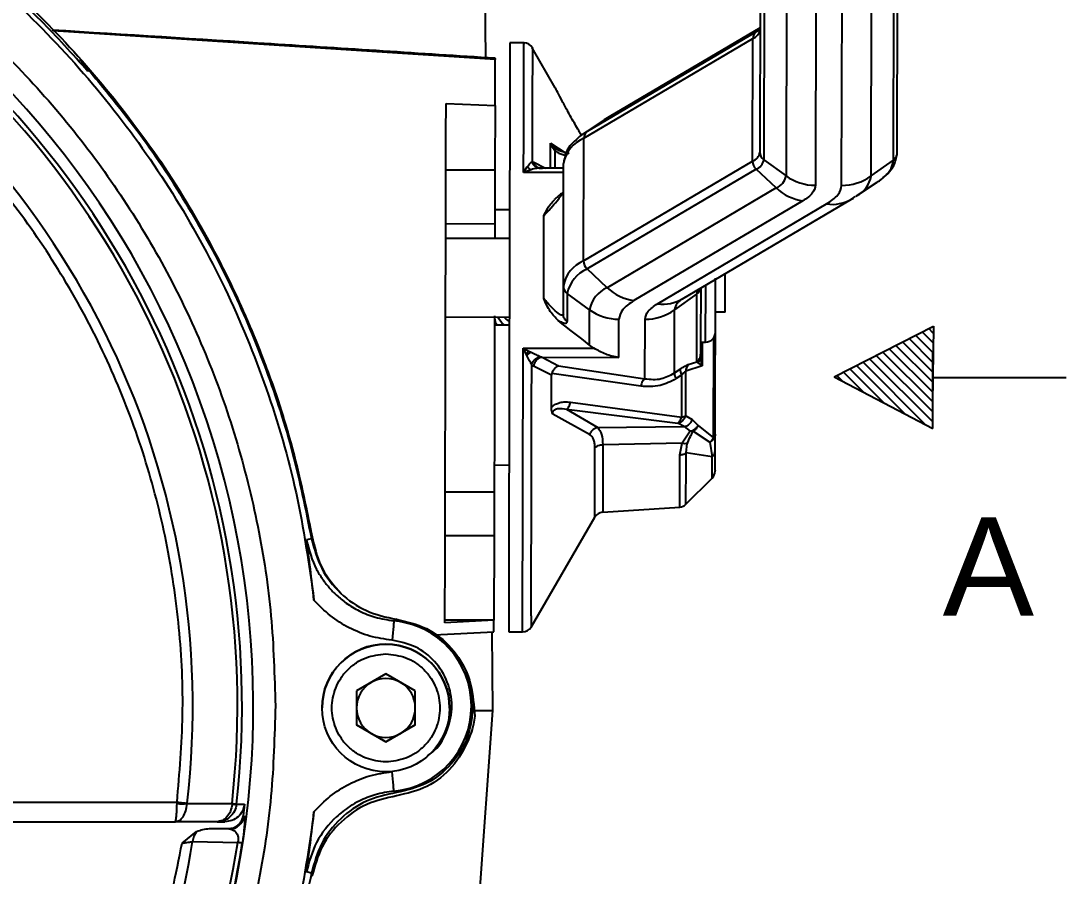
# Model space of a CAD drawing. Header units: millimetres. Extents: x 2126 to 3741, y 477 to 1658.
# Drawn here: x 2559.7 to 2666.2, y 1340.1 to 1427.2 of the extents above; entities that cross this region are included whole.
import ezdxf

# ---------------------------------------------------------------- set-up
doc = ezdxf.new("R2010")
doc.units = ezdxf.units.MM
doc.layers.add('AM_5', color=3, linetype='Continuous', lineweight=25)
doc.layers.add('layer 1', color=7, linetype='Continuous')
doc.styles.add('SLDTEXTSTYLE1', font='txt.shx', dxfattribs={"width": 0.7, "bigfont": 'gbcbig.shx'})
doc.styles.get("Standard").update_dxf_attribs({"font": 'arial.ttf'})
doc.dimstyles.new('SLDDIMSTYLE12$0', dxfattribs={"dimtxt": 12, "dimasz": 10, "dimexe": 0, "dimexo": 0.0625, "dimgap": 0.875, "dimtad": 1, "dimdec": 1, "dimlfac": 1.8, "dimrnd": 1e-09, "dimzin": 12, "dimdsep": 46, "dimtxsty": 'SLDTEXTSTYLE1', "dimcen": 0.09, "dimdle": 8.16, "dimclrd": 3, "dimclre": 3, "dimadec": 0, "dimazin": 3, "dimtfac": 1, "dimtdec": 1, "dimtofl": 0, "dimtmove": 0, "dimatfit": 3, "dimfxl": 0, "dimfrac": 2, "dimtolj": 1, "dimlwd": 5, "dimlwe": 5, "dimarcsym": 0})

# ---------------------------------------------------------------- blocks, each defined once
blk = doc.blocks.new('*D20')
at = {"layer": 'AM_5', "color": 3, "lineweight": 5, "transparency": 16777216}
blk.add_line((2548.03, 1555.7), (2264.2, 1555.7), dxfattribs=at)
at = {"layer": 'AM_5', "color": 3, "linetype": 'Continuous', "lineweight": 5, "transparency": 16777216}
for p, q in [((2264.2, 1545.7), (2264.2, 1266.96)), ((2595.1, 1256.96), (2264.2, 1256.96))]:
    blk.add_line(p, q, dxfattribs=at)
at = {"layer": 'AM_5', "color": 3, "transparency": 16777216}
for points in [[(2262.53, 1545.7), (2265.86, 1545.7), (2264.2, 1555.7)], [(2262.53, 1266.96), (2265.86, 1266.96), (2264.2, 1256.96)]]:
    blk.add_solid(points, dxfattribs=at)
at = {"layer": 'Defpoints', "color": 0, "transparency": 16777216}
for p in [(2548.1, 1555.7), (2264.2, 1256.96), (2595.16, 1256.96)]:
    blk.add_point(p, dxfattribs=at)
at = {"layer": 'AM_5', "color": 0, "transparency": 16777216, "insert": (2257.32, 1403.65), "char_height": 12, "attachment_point": 5, "rotation": 90, "style": 'SLDTEXTSTYLE1'}
blk.add_mtext('\\A1;350', dxfattribs=at)

msp = doc.modelspace()

# ---------------------------------------------------------------- hatches: boundary and pattern name
at = {"layer": 'layer 1'}
h = msp.add_hatch(dxfattribs=at)
h.set_pattern_fill('ANSI31', color=256, scale=0.225, angle=90)
h.set_pattern_definition([(135, (1443.0076, -5726.752), (-0.50513941, -0.50513941), [])])
h.paths.add_polyline_path([(2652.678, 1396.062), (2642.572, 1390.92), (2652.607, 1385.64), (2652.607, 1390.851)])

# ---------------------------------------------------------------- linework, layer by layer
at = {"color": 7, "linetype": 'Continuous', "lineweight": 25}
for p, q in [((2607.054, 1423.417), (2606.523, 1471.935)), ((2635.068, 1446.314), (2634.999, 1413.795)), ((2635.467, 1445.544), (2635.397, 1413.025)), ((2648.597, 1412.997), (2648.667, 1445.516)), ((2648.999, 1413.765), (2649.068, 1446.284)), ((2637.73, 1444.098), (2637.66, 1411.386)), ((2646.327, 1411.368), (2646.397, 1444.079)), ((2640.728, 1443.13), (2640.658, 1410.419)), ((2643.325, 1410.413), (2643.395, 1443.125)), ((2635.026, 1426.464), (2619.476, 1417.294)), ((2635.026, 1426.47), (2619.648, 1417.402)), ((2634.642, 1426.085), (2635.026, 1426.34)), ((2608.019, 1423.243), (2562.97, 1426.141)), ((2617.054, 1415.206), (2634.277, 1425.363)), ((2617.418, 1415.928), (2634.642, 1426.085)), ((2634.251, 1412.867), (2634.277, 1425.363)), ((2634.787, 1426.176), (2634.642, 1426.085)), ((2634.938, 1426.21), (2634.879, 1426.24)), ((2635.021, 1426.215), (2635.026, 1426.291)), ((2610.945, 1424.925), (2609.523, 1424.928)), ((2614.147, 1420.357), (2611.804, 1424.433)), ((2565.69, 1423.258), (2566.62, 1422.131)), ((2566.627, 1422.138), (2566.516, 1422.027)), ((2603.009, 1418.768), (2608.009, 1418.542)), ((2608.009, 1418.542), (2607.995, 1411.966)), ((2619.141, 1417.085), (2617.044, 1415.694)), ((2617.418, 1415.928), (2619.476, 1417.294)), ((2619.476, 1417.294), (2619.141, 1417.085)), ((2619.646, 1417.4), (2619.282, 1417.152)), ((2619.476, 1417.294), (2619.648, 1417.402)), ((2617.044, 1415.694), (2617.418, 1415.928)), ((2613.65, 1412.169), (2613.655, 1414.728)), ((2613.655, 1414.728), (2613.79, 1414.41)), ((2613.85, 1414.466), (2613.655, 1414.728)), ((2613.655, 1414.728), (2615.126, 1413.753)), ((2617.027, 1402.71), (2617.054, 1415.206)), ((2613.79, 1414.41), (2613.85, 1414.466)), ((2613.79, 1414.41), (2614.088, 1413.966)), ((2614.239, 1414.112), (2613.85, 1414.466)), ((2614.088, 1413.966), (2614.084, 1412.168)), ((2615.551, 1413.624), (2614.559, 1413.925)), ((2611.786, 1412.859), (2611.969, 1412.788)), ((2611.969, 1412.788), (2613.133, 1412.17)), ((2614.97, 1400.157), (2614.996, 1412.653)), ((2617.027, 1402.71), (2634.251, 1412.867)), ((2635.397, 1413.025), (2637.66, 1411.386)), ((2646.327, 1411.368), (2648.597, 1412.997)), ((2607.995, 1411.966), (2602.995, 1411.977)), ((2610.917, 1411.735), (2611.294, 1412.311)), ((2611.67, 1412.011), (2610.917, 1411.735)), ((2614.994, 1411.727), (2610.917, 1411.735)), ((2612.268, 1412.243), (2612.33, 1412.231)), ((2612.375, 1412.163), (2612.279, 1412.238)), ((2612.65, 1412.166), (2612.372, 1412.153)), ((2614.995, 1412.166), (2612.526, 1412.172)), ((2612.834, 1412.132), (2612.65, 1412.166)), ((2634.612, 1412.05), (2617.388, 1401.894)), ((2636.663, 1410.148), (2634.612, 1412.05)), ((2644.854, 1409.334), (2646.951, 1410.724)), ((2636.663, 1410.148), (2619.439, 1399.992)), ((2644.348, 1409.018), (2644.713, 1409.267)), ((2644.771, 1409.28), (2644.854, 1409.334)), ((2639.38, 1408.833), (2622.157, 1398.676)), ((2624.574, 1398.361), (2641.797, 1408.517)), ((2627.124, 1398.86), (2644.347, 1409.017)), ((2644.347, 1409.017), (2644.519, 1409.124)), ((2609.486, 1407.928), (2607.986, 1407.931)), ((2607.983, 1406.472), (2602.983, 1406.483)), ((2607.983, 1406.472), (2607.98, 1404.995)), ((2609.48, 1404.992), (2602.88, 1405.006)), ((2619.439, 1399.992), (2617.388, 1401.894)), ((2631.375, 1401.367), (2631.472, 1401.367)), ((2631.464, 1397.5), (2631.472, 1401.367)), ((2614.964, 1397.304), (2614.97, 1400.157)), ((2628.969, 1399.948), (2628.958, 1394.702)), ((2629.457, 1394.449), (2629.47, 1400.243)), ((2615.368, 1399.387), (2615.362, 1396.535)), ((2617.631, 1397.748), (2615.368, 1399.387)), ((2628.568, 1399.359), (2626.298, 1397.73)), ((2628.553, 1392.437), (2628.568, 1399.359)), ((2617.623, 1394.147), (2617.631, 1397.748)), ((2626.284, 1391.303), (2626.298, 1397.73)), ((2602.863, 1397.006), (2609.463, 1396.992)), ((2620.621, 1392.89), (2620.629, 1396.78)), ((2623.283, 1390.71), (2623.296, 1396.775)), ((2631.464, 1397.5), (2630.464, 1397.502)), ((2609.461, 1396.168), (2607.961, 1396.171)), ((2628.958, 1394.702), (2628.955, 1393.205)), ((2628.957, 1394.45), (2629.457, 1394.449)), ((2629.111, 1394.516), (2629.106, 1392.026)), ((2630.283, 1384.694), (2630.305, 1394.915)), ((2610.817, 1364.925), (2610.879, 1393.836)), ((2610.879, 1393.836), (2618.089, 1393.821)), ((2611.166, 1393.26), (2610.879, 1393.836)), ((2610.879, 1393.836), (2611.455, 1393.539)), ((2611.455, 1393.539), (2611.63, 1393.45)), ((2618.089, 1393.821), (2617.623, 1394.147)), ((2611.253, 1393.086), (2611.166, 1393.26)), ((2612.609, 1392.971), (2612.793, 1392.907)), ((2612.793, 1392.907), (2614.473, 1392.031)), ((2612.793, 1392.907), (2620.621, 1392.89)), ((2627.696, 1392.152), (2628.553, 1392.437)), ((2628.553, 1392.437), (2628.685, 1392.343)), ((2628.685, 1392.343), (2629.106, 1392.026)), ((2628.945, 1392.81), (2628.928, 1392.987)), ((2628.965, 1392.715), (2628.936, 1392.772)), ((2628.955, 1393.205), (2628.954, 1392.931)), ((2628.991, 1392.71), (2628.954, 1392.931)), ((2629.106, 1392.026), (2628.991, 1392.71)), ((2611.925, 1391.999), (2611.741, 1392.124)), ((2613.76, 1391.064), (2611.925, 1391.999)), ((2613.783, 1391.236), (2613.76, 1391.064)), ((2622.849, 1389.955), (2613.783, 1391.236)), ((2614.473, 1392.031), (2623.283, 1390.71)), ((2626.284, 1391.303), (2626.867, 1391.698)), ((2629.106, 1392.026), (2627.449, 1391.478)), ((2613.753, 1387.788), (2613.76, 1391.064)), ((2627.034, 1391.103), (2626.451, 1390.723)), ((2627.025, 1386.789), (2627.034, 1391.103)), ((2615.698, 1388.33), (2627.025, 1386.789)), ((2617.641, 1385.031), (2613.906, 1387.103)), ((2615.299, 1387.607), (2618.473, 1385.733)), ((2615.299, 1387.607), (2626.626, 1386.202)), ((2627.439, 1386.941), (2628.104, 1386.553)), ((2618.473, 1385.733), (2627.291, 1385.838)), ((2627.291, 1385.838), (2626.626, 1386.202)), ((2627.291, 1385.838), (2627.899, 1385.369)), ((2628.104, 1386.553), (2628.696, 1385.957)), ((2628.696, 1385.957), (2630.283, 1384.694)), ((2627.899, 1385.369), (2627.082, 1384.144)), ((2628.183, 1385.378), (2628.044, 1385.364)), ((2628.183, 1385.378), (2629.902, 1384.267)), ((2630.434, 1383.374), (2630.437, 1385.062)), ((2618.987, 1383.996), (2618.973, 1377.107)), ((2627.082, 1384.144), (2618.987, 1383.996)), ((2626.834, 1382.959), (2627.082, 1384.144)), ((2627.472, 1383.158), (2627.597, 1384.117)), ((2629.902, 1384.267), (2630.14, 1382.776)), ((2618.175, 1376.611), (2618.191, 1383.693)), ((2630.14, 1382.776), (2627.472, 1383.158)), ((2630.136, 1381.145), (2630.14, 1382.776)), ((2607.931, 1381.931), (2609.431, 1381.928)), ((2627.461, 1377.928), (2630.135, 1380.591)), ((2630.135, 1380.591), (2630.136, 1381.145)), ((2602.925, 1379.196), (2607.925, 1379.186)), ((2627.461, 1377.928), (2627.462, 1378.585)), ((2618.973, 1377.107), (2626.826, 1377.64)), ((2611.684, 1365.423), (2618.175, 1376.611)), ((2589.298, 1374.412), (2588.781, 1374.293)), ((2589.422, 1374.299), (2589.422, 1374.299)), ((2607.915, 1374.71), (2602.915, 1374.721)), ((2607.915, 1374.71), (2607.897, 1366.109)), ((2597.949, 1366.21), (2597.698, 1366.061)), ((2607.897, 1366.109), (2602.896, 1365.867)), ((2607.897, 1366.109), (2602.897, 1366.119)), ((2609.397, 1366.09), (2609.394, 1364.928)), ((2611.687, 1366.566), (2611.684, 1365.423)), ((2601.814, 1364.626), (2607.894, 1364.931)), ((2607.783, 1356.932), (2607.695, 1364.921)), ((2609.394, 1364.928), (2610.817, 1364.925)), ((2596.877, 1360.643), (2593.877, 1358.911)), ((2599.877, 1358.911), (2596.877, 1360.643)), ((2593.877, 1358.911), (2593.877, 1355.447)), ((2599.877, 1355.447), (2599.877, 1358.911)), ((2590.377, 1357.186), (2590.377, 1357.186)), ((2603.377, 1357.172), (2603.377, 1357.172)), ((2605.878, 1357.15), (2605.878, 1357.15)), ((2603.853, 1302.417), (2607.783, 1356.932)), ((2593.877, 1355.447), (2596.877, 1353.715)), ((2595.377, 1354.581), (2593.877, 1355.447)), ((2596.877, 1353.715), (2599.877, 1355.447)), ((2599.877, 1355.447), (2598.377, 1354.581)), ((2596.877, 1353.715), (2595.377, 1354.581)), ((2598.377, 1354.581), (2596.877, 1353.715)), ((2596.877, 1353.715), (2596.877, 1353.715)), ((2597.949, 1348.558), (2597.698, 1348.708)), ((2524.903, 1347.594), (2575.594, 1347.594)), ((2575.591, 1347.433), (2575.594, 1347.594)), ((2576.62, 1347.474), (2576.616, 1347.433)), ((2576.616, 1347.433), (2581.202, 1347.441)), ((2581.202, 1347.441), (2581.197, 1347.372)), ((2581.662, 1347.372), (2581.664, 1347.39)), ((2581.662, 1347.372), (2582.467, 1347.374)), ((2582.467, 1347.374), (2582.329, 1346.198)), ((2524.903, 1345.594), (2575.393, 1345.594)), ((2575.393, 1345.594), (2575.61, 1345.658)), ((2575.393, 1345.594), (2575.438, 1345.647)), ((2579.688, 1345.594), (2575.393, 1345.594)), ((2580.032, 1345.656), (2579.688, 1345.594)), ((2579.911, 1345.646), (2579.688, 1345.594)), ((2579.688, 1345.594), (2580.476, 1345.594)), ((2582.329, 1346.198), (2582.424, 1346.166)), ((2576.114, 1343.409), (2577.589, 1344.584)), ((2578.896, 1344.883), (2580.937, 1344.85)), ((2578.896, 1344.883), (2580.84, 1344.883)), ((2577.185, 1343.56), (2581.785, 1343.477)), ((2589.298, 1340.356), (2588.781, 1340.475))]:
    msp.add_line(p, q, dxfattribs=at)
at = {"color": 7, "linetype": 'Continuous', "lineweight": 25, "flags": 128}
for points in [[(2634.903, 1426.257), (2634.823, 1426.2), (2634.787, 1426.176)], [(2609.523, 1424.928), (2609.523, 1424.897), (2609.522, 1424.573), (2609.52, 1423.901), (2609.518, 1422.89), (2609.515, 1421.551), (2609.512, 1419.9), (2609.508, 1417.956), (2609.503, 1415.742), (2609.498, 1413.284), (2609.492, 1410.611), (2609.486, 1407.753), (2609.479, 1404.746), (2609.473, 1401.624), (2609.466, 1398.423), (2609.459, 1395.181), (2609.452, 1391.936), (2609.445, 1388.726), (2609.438, 1385.589), (2609.432, 1382.561), (2609.426, 1379.678), (2609.42, 1376.975), (2609.415, 1374.481), (2609.41, 1372.228), (2609.406, 1370.24), (2609.402, 1368.542), (2609.399, 1367.153), (2609.397, 1366.09)], [(2616.716, 1415.463), (2616.951, 1415.632), (2617.044, 1415.694)], [(2648.972, 1413.545), (2648.992, 1413.654), (2648.999, 1413.765)], [(2628.949, 1399.936), (2628.942, 1399.906), (2628.938, 1399.89)], [(2608.971, 1396.169), (2608.694, 1396.4), (2608.243, 1396.995)], [(2627.439, 1386.941), (2627.44, 1387.487), (2627.441, 1388.04), (2627.443, 1388.6), (2627.444, 1389.166), (2627.445, 1389.737), (2627.446, 1390.313), (2627.447, 1390.893), (2627.449, 1391.478)], [(2597.698, 1366.061), (2597.694, 1366.017), (2597.683, 1365.899), (2597.666, 1365.713), (2597.642, 1365.465), (2597.614, 1365.165), (2597.582, 1364.824), (2597.547, 1364.454), (2597.51, 1364.07)], [(2605.803, 1356.936), (2606.013, 1356.936), (2606.994, 1356.934), (2607.585, 1356.933), (2607.783, 1356.932)], [(2597.698, 1348.708), (2597.694, 1348.752), (2597.683, 1348.869), (2597.666, 1349.055), (2597.642, 1349.303), (2597.614, 1349.603), (2597.582, 1349.944), (2597.547, 1350.314), (2597.51, 1350.698)], [(2575.594, 1347.594), (2575.735, 1347.577), (2575.875, 1347.561), (2576.012, 1347.545), (2576.146, 1347.529), (2576.275, 1347.514), (2576.397, 1347.5), (2576.513, 1347.486), (2576.62, 1347.474)], [(2581.202, 1347.441), (2581.3, 1347.43), (2581.387, 1347.421), (2581.464, 1347.412), (2581.529, 1347.405), (2581.582, 1347.399), (2581.623, 1347.394), (2581.65, 1347.391), (2581.664, 1347.39)], [(2580.84, 1344.883), (2580.894, 1344.865), (2580.937, 1344.85)], [(2582.245, 1343.406), (2582.231, 1343.408), (2582.204, 1343.413), (2582.163, 1343.419), (2582.111, 1343.427), (2582.046, 1343.437), (2581.969, 1343.449), (2581.882, 1343.462), (2581.785, 1343.477)]]:
    msp.add_lwpolyline(points, dxfattribs=at)
at = {"color": 7, "linetype": 'Continuous', "lineweight": 25}
msp.add_circle((2596.877, 1357.179), 6.5, dxfattribs=at)
for centre, radius, start, end in [((2491.878, 1357.383), 91.48, 295.79271, 180), ((2491.878, 1357.383), 90.341, 353.64897, 186.35103), ((2491.878, 1357.383), 89.875, 353.64897, 186.35103), ((2491.878, 1357.383), 85.319, 353.33017, 186.66983), ((2633.768, 1426.557), 1.298, 293.08147, 344.71047), ((2635.131, 1425.385), 0.854, 124.96394, 181.4796), ((2610.943, 1423.925), 1, 29.87752, 88.78166), ((2617.907, 1415.228), 0.854, 124.96424, 181.47959), ((2618.342, 1412.063), 3.397, 112.27537, 169.98802), ((2633.782, 1414.01), 1.235, 292.27534, 349.98804), ((2635.948, 1413.798), 0.95, 180.20287, 234.51476), ((2648.044, 1413.777), 0.956, 305.32842, 345.9426), ((2635.374, 1412.876), 1.124, 180.45492, 227.25342), ((2634.12, 1413.251), 1.297, 292.27555, 349.98754), ((2646.32, 1413.136), 2.281, 310.49638, 356.50834), ((2643.875, 1415.462), 5.649, 303.00168, 314.03972), ((2636.038, 1411.673), 1.647, 292.27534, 349.98804), ((2640.66, 1415.551), 5.133, 234.24005, 269.98181), ((2643.345, 1415.546), 5.133, 269.77321, 305.51496), ((2643.577, 1411.808), 2.785, 297.28452, 350.89381), ((2640.089, 1413.76), 4.978, 226.51011, 261.8155), ((2642.351, 1412.452), 3.973, 261.99352, 300.1682), ((2618.315, 1399.566), 3.397, 112.27534, 169.98804), ((2618.652, 1398.807), 3.335, 112.27534, 169.98804), ((2618.151, 1402.719), 1.124, 180.45496, 227.25325), ((2615.919, 1400.16), 0.95, 180.20285, 234.51412), ((2620.571, 1397.229), 2.985, 112.27534, 169.98804), ((2622.865, 1403.603), 4.978, 226.51012, 261.8155), ((2628.012, 1400.141), 0.96, 305.41486, 344.83941), ((2629.346, 1399.333), 0.779, 142.71658, 178.13099), ((2625.127, 1402.295), 3.973, 261.99352, 300.1682), ((2627.825, 1397.482), 1.547, 116.74671, 170.79661), ((2620.631, 1401.913), 5.133, 234.24006, 269.98181), ((2623.316, 1401.907), 5.133, 269.77306, 305.51487), ((2629.46, 1395.449), 1, 269.87751, 359.87751), ((2628.389, 1391.515), 0.941, 137.39243, 182.2552), ((2629.429, 1381.3), 1, 314.87872, 359.87751), ((2626.755, 1378.637), 1, 274.41022, 314.87938), ((2619.04, 1376.11), 1, 93.87747, 149.87695), ((2596.878, 1357.384), 8.715, 275.40246, 84.59754), ((2610.819, 1365.925), 1, 269.87751, 329.8775), ((2596.877, 1357.179), 6.5, 359.93876, 179.93876), ((2596.877, 1357.179), 3, 120, 180), ((2596.877, 1357.179), 3, 60, 120), ((2596.877, 1357.179), 3, 0, 60), ((2596.877, 1357.179), 3, 180, 240), ((2596.877, 1357.179), 3, 300, 0), ((2596.877, 1357.179), 3, 240, 300), ((2576.104, 1361.756), 14.332, 267.94983, 272.05042), ((2581.429, 1349.198), 1.84, 262.7292, 277.27215), ((2580.935, 1346.35), 1.5, 270.08724, 352.92929), ((2578.946, 1343.458), 1.764, 140.3012, 176.66464), ((2491.878, 1357.383), 91.441, 295.84596, 351.20762), ((2491.878, 1357.383), 90.976, 296.50811, 351.20762), ((2491.878, 1357.383), 86.42, 299.88973, 350.7957)]:
    msp.add_arc(centre, radius, start, end, dxfattribs=at)
msp.add_ellipse((2605.625, 1394.936), major_axis=(39.739, -29.602), ratio=0.1347016, start_param=1.3656679, end_param=1.4483144, dxfattribs=at)
for points in [[(2502.667, 1455.058), (2506.319, 1454.534), (2513.622, 1453.486), (2524.265, 1450.366), (2534.508, 1446.158), (2544.209, 1440.803), (2553.248, 1434.398), (2561.511, 1427.017), (2568.892, 1418.755), (2575.297, 1409.716), (2580.652, 1400.015), (2584.86, 1389.772), (2587.979, 1379.129), (2589.028, 1371.825), (2589.552, 1368.174)], [(2509.21, 1454.855), (2512.504, 1454.169), (2519.093, 1452.796), (2528.645, 1449.475), (2537.828, 1445.272), (2546.531, 1440.136), (2554.668, 1434.147), (2562.153, 1427.359), (2568.908, 1419.845), (2574.863, 1411.683), (2579.961, 1402.958), (2584.126, 1393.757), (2587.405, 1384.191), (2588.75, 1377.596), (2589.422, 1374.299)], [(2491.878, 1451.125), (2494.946, 1451.038), (2501.081, 1450.864), (2510.195, 1449.46), (2519.133, 1447.235), (2527.809, 1444.127), (2536.138, 1440.189), (2544.041, 1435.452), (2551.442, 1429.963), (2558.269, 1423.775), (2564.457, 1416.948), (2569.946, 1409.547), (2574.683, 1401.644), (2578.621, 1393.315), (2581.729, 1384.639), (2583.954, 1375.701), (2585.357, 1366.587), (2585.531, 1360.452), (2585.618, 1357.384)], [(2575.594, 1347.594), (2575.848, 1350.547), (2576.357, 1356.453), (2575.933, 1365.352), (2574.642, 1374.154), (2572.413, 1382.773), (2569.294, 1391.108), (2565.314, 1399.069), (2560.519, 1406.567), (2554.96, 1413.519), (2548.701, 1419.847), (2541.811, 1425.481), (2534.366, 1430.358), (2526.449, 1434.424), (2518.148, 1437.639), (2509.555, 1439.944), (2500.766, 1441.399), (2494.841, 1441.58), (2491.878, 1441.67)], [(2566.516, 1422.027), (2564.939, 1423.782), (2561.787, 1427.293), (2558.276, 1430.446), (2556.521, 1432.022)], [(2608.009, 1418.542), (2608.011, 1419.502), (2608.015, 1421.421), (2608.018, 1422.635), (2608.019, 1423.243)], [(2566.627, 1422.138), (2568.514, 1419.842), (2572.289, 1415.249), (2577.134, 1407.748), (2581.334, 1399.877), (2584.781, 1391.648), (2587.534, 1383.154), (2588.71, 1377.326), (2589.298, 1374.412)], [(2602.896, 1365.867), (2602.897, 1366.304), (2602.899, 1367.177), (2602.903, 1369.157), (2602.909, 1371.582), (2602.915, 1374.457), (2602.922, 1377.714), (2602.929, 1381.297), (2602.938, 1385.136), (2602.946, 1389.159), (2602.955, 1393.291), (2602.964, 1397.454), (2602.973, 1401.571), (2602.981, 1405.561), (2602.989, 1409.355), (2602.997, 1412.868), (2603.004, 1416.077), (2603.007, 1417.871), (2603.009, 1418.768)], [(2607.995, 1411.966), (2607.994, 1411.57), (2607.992, 1410.779), (2607.989, 1409.269), (2607.986, 1407.737), (2607.984, 1406.894), (2607.983, 1406.472)], [(2640.658, 1410.419), (2640.603, 1410.144), (2640.491, 1409.596), (2639.751, 1409.087), (2639.38, 1408.833)], [(2641.797, 1408.517), (2642.24, 1408.821), (2643.126, 1409.43), (2643.259, 1410.085), (2643.325, 1410.413)], [(2612.967, 1398.874), (2612.97, 1400.327), (2612.976, 1403.234), (2612.982, 1405.962), (2612.985, 1407.326)], [(2622.157, 1398.676), (2621.714, 1398.372), (2620.828, 1397.764), (2620.696, 1397.108), (2620.629, 1396.78)], [(2623.296, 1396.775), (2623.351, 1397.049), (2623.463, 1397.597), (2624.204, 1398.106), (2624.574, 1398.361)], [(2628.553, 1392.437), (2628.612, 1392.485), (2628.73, 1392.582), (2628.855, 1392.772), (2628.939, 1392.982), (2628.95, 1393.13), (2628.955, 1393.205)], [(2627.123, 1386.449), (2627.192, 1386.521), (2627.328, 1386.663), (2627.402, 1386.848), (2627.439, 1386.941)], [(2630.283, 1384.694), (2630.327, 1384.752), (2630.417, 1384.867), (2630.43, 1384.997), (2630.437, 1385.062)], [(2618.191, 1383.693), (2618.236, 1383.734), (2618.328, 1383.817), (2618.523, 1383.91), (2618.745, 1383.976), (2618.907, 1383.989), (2618.987, 1383.996)], [(2626.834, 1382.959), (2626.954, 1382.972), (2627.193, 1382.998), (2627.379, 1383.105), (2627.472, 1383.158)], [(2630.14, 1382.776), (2630.183, 1382.817), (2630.271, 1382.9), (2630.362, 1383.049), (2630.422, 1383.208), (2630.43, 1383.319), (2630.434, 1383.374)], [(2607.925, 1379.186), (2607.924, 1378.94), (2607.923, 1378.448), (2607.921, 1377.318), (2607.918, 1376.029), (2607.916, 1375.15), (2607.915, 1374.71)], [(2597.949, 1366.21), (2599.002, 1365.968), (2601.11, 1365.483), (2603.664, 1363.397), (2605.428, 1360.61), (2605.655, 1358.46), (2605.768, 1357.384)], [(2607.894, 1364.931), (2607.894, 1364.981), (2607.895, 1365.081), (2607.896, 1365.766), (2607.897, 1366.109)], [(2585.618, 1357.384), (2585.531, 1354.317), (2585.357, 1348.181), (2583.954, 1339.067), (2581.729, 1330.129), (2578.621, 1321.454), (2574.683, 1313.124), (2569.946, 1305.221), (2564.457, 1297.82), (2558.269, 1290.993), (2551.442, 1284.805), (2544.041, 1279.317), (2536.138, 1274.579), (2527.809, 1270.641), (2519.133, 1267.533), (2510.195, 1265.308), (2501.081, 1263.905), (2494.946, 1263.731), (2491.878, 1263.644)], [(2605.768, 1357.384), (2605.655, 1356.309), (2605.428, 1354.158), (2603.664, 1351.372), (2601.11, 1349.285), (2599.002, 1348.801), (2597.949, 1348.558)], [(2597.975, 1348.227), (2596.934, 1348), (2594.851, 1347.547), (2592.212, 1345.669), (2590.196, 1343.136), (2589.631, 1341.08), (2589.349, 1340.052)], [(2589.552, 1346.595), (2589.028, 1342.943), (2587.979, 1335.64), (2584.86, 1324.997), (2580.652, 1314.754), (2575.297, 1305.053), (2568.892, 1296.014), (2561.511, 1287.752), (2553.248, 1280.37), (2544.209, 1273.966), (2534.508, 1268.61), (2524.265, 1264.402), (2513.622, 1261.283), (2506.319, 1260.235), (2502.667, 1259.711)], [(2589.298, 1340.356), (2588.71, 1337.442), (2587.534, 1331.615), (2584.781, 1323.12), (2581.334, 1314.891), (2577.134, 1307.02), (2572.289, 1299.52), (2568.514, 1294.927), (2566.627, 1292.63)]]:
    msp.add_open_spline(points, degree=3, dxfattribs=at)
for points, knots in [([(2608.02, 1423.355), (2600.408, 1423.846), (2585.363, 1424.817), (2570.317, 1425.761), (2562.883, 1426.227)], [0, 0, 0, 0, 0.5059249, 1, 1, 1, 1]), ([(2610.917, 1411.735), (2610.92, 1413.14), (2610.926, 1415.95), (2610.934, 1419.376), (2610.939, 1422.099), (2610.943, 1423.932), (2610.945, 1424.874), (2610.945, 1424.828), (2610.945, 1424.811)], [0, 0, 0, 0, 0.1799587, 0.3599173, 0.539876, 0.7198347, 0.8997934, 1, 1, 1, 1]), ([(2611.81, 1424.385), (2611.81, 1424.397), (2611.81, 1424.502), (2611.809, 1424.069), (2611.807, 1423.05), (2611.804, 1421.34), (2611.799, 1419.05), (2611.793, 1416.246), (2611.788, 1413.988), (2611.786, 1412.859)], [0, 0, 0, 0, 0.0217233, 0.1847696, 0.3478159, 0.5108621, 0.6739081, 0.8369541, 1, 1, 1, 1]), ([(2608.019, 1423.346), (2608.019, 1423.348), (2608.019, 1423.353), (2608.019, 1423.283), (2608.019, 1423.243)], [0, 0, 0, 0, 0.41241456, 1, 1, 1, 1]), ([(2566.931, 1421.754), (2568.492, 1419.932), (2572.432, 1415.333), (2577.223, 1407.828), (2581.595, 1399.548), (2584.922, 1391.549), (2587.654, 1383.112), (2588.828, 1377.259), (2589.422, 1374.299)], [0, 0, 0, 0, 0.1352933, 0.3415257, 0.5005703, 0.6633309, 0.8298076, 1, 1, 1, 1]), ([(2616.838, 1415.485), (2616.765, 1415.604), (2616.458, 1416.107), (2615.972, 1416.954), (2615.374, 1418.028), (2614.835, 1419.035), (2614.388, 1419.893), (2614.156, 1420.342), (2614.146, 1420.353), (2614.144, 1420.355)], [0, 0, 0, 0, 0.0645029, 0.2723656, 0.3928511, 0.5848746, 0.7776318, 0.9511742, 1, 1, 1, 1]), ([(2616.807, 1415.53), (2616.313, 1415.117), (2615.319, 1414.288), (2615.122, 1413.347), (2615.024, 1412.874)], [0, 0, 0, 0, 0.4978748, 1, 1, 1, 1]), ([(2614.239, 1414.112), (2614.226, 1414.106), (2614.201, 1414.093), (2614.126, 1414.009), (2614.088, 1413.966)], [0, 0, 0, 0, 0.4911669, 1, 1, 1, 1]), ([(2614.088, 1413.966), (2614.195, 1413.895), (2614.424, 1413.743), (2614.818, 1413.559), (2615.091, 1413.494), (2615.233, 1413.46)], [0, 0, 0, 0, 0.29699943, 0.63236881, 1, 1, 1, 1]), ([(2614.568, 1413.923), (2614.547, 1413.933), (2614.44, 1413.982), (2614.328, 1414.054), (2614.239, 1414.112)], [0, 0, 0, 0, 0.2007968, 1, 1, 1, 1]), ([(2647.188, 1410.888), (2647.683, 1411.301), (2648.676, 1412.13), (2648.873, 1413.072), (2648.972, 1413.544)], [0, 0, 0, 0, 0.4978748, 1, 1, 1, 1]), ([(2611.294, 1412.311), (2611.395, 1412.447), (2611.571, 1412.684), (2611.721, 1412.806), (2611.786, 1412.859)], [0, 0, 0, 0, 0.56842111, 1, 1, 1, 1]), ([(2612.65, 1412.166), (2612.555, 1412.171), (2612.36, 1412.182), (2612.096, 1412.331), (2611.887, 1412.561), (2611.819, 1412.761), (2611.786, 1412.859)], [0, 0, 0, 0, 0.2432277, 0.5000045, 0.7567789, 1, 1, 1, 1]), ([(2612.834, 1412.132), (2612.735, 1412.128), (2612.532, 1412.12), (2612.261, 1412.255), (2612.054, 1412.483), (2611.997, 1412.688), (2611.969, 1412.788)], [0, 0, 0, 0, 0.2423329, 0.4999383, 0.7575772, 1, 1, 1, 1]), ([(2611.67, 1412.011), (2611.604, 1412.049), (2611.472, 1412.124), (2611.354, 1412.249), (2611.294, 1412.311)], [0, 0, 0, 0, 0.4999991, 1, 1, 1, 1]), ([(2612.372, 1412.153), (2612.333, 1412.152), (2612.118, 1412.146), (2611.871, 1412.072), (2611.67, 1412.011)], [0, 0, 0, 0, 0.18422448, 1, 1, 1, 1]), ([(2612.985, 1407.326), (2613.266, 1407.631), (2613.768, 1408.177), (2614.367, 1408.882), (2614.698, 1409.305), (2614.862, 1409.532), (2614.916, 1409.627), (2614.939, 1409.668)], [0, 0, 0, 0, 0.3800989, 0.6787149, 0.8002606, 0.9135692, 1, 1, 1, 1]), ([(2614.944, 1409.669), (2614.891, 1409.647), (2614.781, 1409.602), (2614.453, 1409.315), (2614.167, 1409.078), (2614.038, 1408.972)], [0, 0, 0, 0, 0.33709153, 0.70193864, 1, 1, 1, 1]), ([(2614.939, 1409.668), (2614.945, 1409.679), (2614.987, 1409.747), (2614.989, 1409.776), (2614.99, 1409.801)], [0, 0, 0, 0, 0.1498455, 1, 1, 1, 1]), ([(2612.985, 1407.326), (2613.176, 1407.739), (2613.452, 1408.333), (2613.93, 1408.792), (2614.076, 1408.932)], [0, 0, 0, 0, 0.69406746, 1, 1, 1, 1]), ([(2630.437, 1385.062), (2630.439, 1386.001), (2630.444, 1387.912), (2630.451, 1391.451), (2630.459, 1395.162), (2630.466, 1398.397), (2630.47, 1400.151), (2630.471, 1400.812)], [0, 0, 0, 0, 0.2139671, 0.435408, 0.656849, 0.8708161, 1, 1, 1, 1]), ([(2630.46, 1395.447), (2630.46, 1395.521), (2630.46, 1395.634), (2630.461, 1396.319), (2630.463, 1397.029), (2630.465, 1397.91), (2630.468, 1399.191), (2630.47, 1400.255), (2630.471, 1400.947)], [0, 0, 0, 0, 0.2394568, 0.3683607, 0.5, 0.6316393, 0.7605432, 1, 1, 1, 1]), ([(2614.438, 1396.632), (2614.153, 1396.934), (2613.529, 1397.594), (2613.165, 1398.424), (2612.967, 1398.874)], [0, 0, 0, 0, 0.45684715, 1, 1, 1, 1]), ([(2614.914, 1397.198), (2614.89, 1397.188), (2614.836, 1397.164), (2614.672, 1397.231), (2614.342, 1397.447), (2613.746, 1397.99), (2613.246, 1398.557), (2612.967, 1398.874)], [0, 0, 0, 0, 0.08806886, 0.20113842, 0.32241757, 0.62070553, 1, 1, 1, 1]), ([(2627.133, 1398.868), (2627.119, 1398.859), (2627.1, 1398.847), (2627.127, 1398.861), (2627.133, 1398.864)], [0, 0, 0, 0, 0.7721606, 1, 1, 1, 1]), ([(2607.963, 1396.827), (2607.962, 1396.403), (2607.958, 1394.674), (2607.951, 1391.568), (2607.943, 1387.749), (2607.936, 1384.29), (2607.929, 1381.3), (2607.926, 1379.89), (2607.925, 1379.186)], [0, 0, 0, 0, 0.0609827, 0.2487861, 0.4365896, 0.6243931, 0.8121965, 1, 1, 1, 1]), ([(2608.203, 1396.171), (2608.137, 1396.297), (2607.979, 1396.603), (2607.986, 1396.939), (2607.991, 1397.136)], [0, 0, 0, 0, 0.413162, 1, 1, 1, 1]), ([(2609.462, 1396.58), (2609.429, 1396.595), (2609.274, 1396.67), (2609.098, 1396.812), (2608.982, 1396.954), (2608.95, 1396.993)], [0, 0, 0, 0, 0.1638544, 0.7694326, 1, 1, 1, 1]), ([(2614.438, 1396.632), (2614.577, 1396.568), (2614.851, 1396.441), (2615.14, 1396.373), (2615.327, 1396.393), (2615.35, 1396.487), (2615.362, 1396.535)], [0, 0, 0, 0, 0.2643449, 0.5180732, 0.7521058, 1, 1, 1, 1]), ([(2614.964, 1397.304), (2614.962, 1397.259), (2614.96, 1397.206), (2614.919, 1397.199), (2614.914, 1397.198)], [0, 0, 0, 0, 0.8613584, 1, 1, 1, 1]), ([(2614.996, 1397.067), (2614.994, 1397.073), (2614.965, 1397.148), (2614.964, 1397.229), (2614.964, 1397.304)], [0, 0, 0, 0, 0.0712594, 1, 1, 1, 1]), ([(2615.362, 1396.535), (2615.304, 1396.583), (2615.187, 1396.681), (2615.061, 1396.865), (2615.017, 1397.002), (2614.996, 1397.067)], [0, 0, 0, 0, 0.3420823, 0.6841646, 1, 1, 1, 1]), ([(2611.166, 1393.26), (2611.213, 1393.308), (2611.306, 1393.405), (2611.406, 1393.494), (2611.455, 1393.539)], [0, 0, 0, 0, 0.5, 1, 1, 1, 1]), ([(2611.63, 1393.45), (2611.566, 1393.395), (2611.433, 1393.283), (2611.314, 1393.153), (2611.253, 1393.086)], [0, 0, 0, 0, 0.4869219, 1, 1, 1, 1]), ([(2611.63, 1393.45), (2611.809, 1393.359), (2612.157, 1393.183), (2612.461, 1393.041), (2612.609, 1392.971)], [0, 0, 0, 0, 0.5125457, 1, 1, 1, 1]), ([(2620.621, 1392.89), (2620.616, 1392.891), (2620.168, 1392.947), (2619.302, 1393.155), (2618.482, 1393.605), (2618.089, 1393.821)], [0, 0, 0, 0, 0.0050146, 0.5222206, 1, 1, 1, 1]), ([(2611.741, 1392.124), (2611.673, 1392.257), (2611.523, 1392.549), (2611.349, 1392.896), (2611.253, 1393.086)], [0, 0, 0, 0, 0.4544713, 1, 1, 1, 1]), ([(2611.741, 1392.124), (2611.775, 1392.22), (2611.844, 1392.419), (2612.054, 1392.68), (2612.318, 1392.882), (2612.514, 1392.942), (2612.609, 1392.971)], [0, 0, 0, 0, 0.2432193, 0.4999892, 0.7567655, 1, 1, 1, 1]), ([(2612.793, 1392.907), (2612.694, 1392.882), (2612.491, 1392.831), (2612.219, 1392.617), (2612.011, 1392.329), (2611.953, 1392.107), (2611.925, 1391.999)], [0, 0, 0, 0, 0.2423132, 0.4999118, 0.7575586, 1, 1, 1, 1]), ([(2628.685, 1392.343), (2628.724, 1392.384), (2628.804, 1392.466), (2628.888, 1392.611), (2628.944, 1392.768), (2628.951, 1392.877), (2628.954, 1392.931)], [0, 0, 0, 0, 0.24464624, 0.49574916, 0.74903382, 1, 1, 1, 1]), ([(2611.687, 1366.566), (2611.687, 1367.033), (2611.689, 1367.966), (2611.694, 1370.137), (2611.7, 1372.816), (2611.707, 1376.001), (2611.714, 1379.605), (2611.723, 1383.553), (2611.732, 1387.75), (2611.738, 1390.666), (2611.741, 1392.124)], [0, 0, 0, 0, 0.1249998, 0.2499997, 0.3749996, 0.4999996, 0.6249996, 0.7499997, 0.8749998, 1, 1, 1, 1]), ([(2614.473, 1392.031), (2614.472, 1392.031), (2614.471, 1392.03), (2614.465, 1392.029), (2614.446, 1392.023), (2614.376, 1392), (2614.238, 1391.928), (2614.051, 1391.763), (2613.883, 1391.52), (2613.815, 1391.327), (2613.783, 1391.236)], [0, 0, 0, 0, 0.0021587, 0.0060527, 0.0190753, 0.0664028, 0.2502171, 0.5000718, 0.7657091, 1, 1, 1, 1]), ([(2623.283, 1390.71), (2623.834, 1390.655), (2624.848, 1390.553), (2625.834, 1391.068), (2626.284, 1391.303)], [0, 0, 0, 0, 0.5442934, 1, 1, 1, 1]), ([(2626.284, 1391.303), (2626.28, 1391.274), (2626.272, 1391.213), (2626.302, 1391.074), (2626.359, 1390.909), (2626.42, 1390.784), (2626.451, 1390.723)], [0, 0, 0, 0, 0.24689639, 0.50039929, 0.75369434, 1, 1, 1, 1]), ([(2626.867, 1391.698), (2626.863, 1391.668), (2626.854, 1391.605), (2626.883, 1391.463), (2626.941, 1391.294), (2627.003, 1391.166), (2627.034, 1391.103)], [0, 0, 0, 0, 0.2465016, 0.5, 0.7534984, 1, 1, 1, 1]), ([(2626.867, 1391.698), (2627.032, 1391.805), (2627.347, 1392.009), (2627.584, 1392.106), (2627.696, 1392.152)], [0, 0, 0, 0, 0.5248892, 1, 1, 1, 1]), ([(2627.449, 1391.478), (2627.422, 1391.465), (2627.368, 1391.438), (2627.225, 1391.321), (2627.113, 1391.193), (2627.034, 1391.103)], [0, 0, 0, 0, 0.2120064, 0.4434905, 1, 1, 1, 1]), ([(2626.451, 1390.723), (2625.914, 1390.444), (2624.75, 1389.84), (2623.515, 1389.915), (2622.849, 1389.955)], [0, 0, 0, 0, 0.4609247, 1, 1, 1, 1]), ([(2623.283, 1390.71), (2623.239, 1390.681), (2623.149, 1390.622), (2623.025, 1390.445), (2622.918, 1390.219), (2622.872, 1390.042), (2622.849, 1389.955)], [0, 0, 0, 0, 0.2450812, 0.5000044, 0.7549251, 1, 1, 1, 1]), ([(2613.753, 1387.788), (2613.85, 1387.884), (2614.059, 1388.089), (2614.502, 1388.274), (2615.06, 1388.38), (2615.47, 1388.347), (2615.698, 1388.33)], [0, 0, 0, 0, 0.1823359, 0.3887892, 0.661241, 1, 1, 1, 1]), ([(2615.299, 1387.607), (2615.34, 1387.636), (2615.424, 1387.694), (2615.539, 1387.864), (2615.636, 1388.078), (2615.677, 1388.247), (2615.698, 1388.33)], [0, 0, 0, 0, 0.2454954, 0.5, 0.7545046, 1, 1, 1, 1]), ([(2613.906, 1387.103), (2613.859, 1387.203), (2613.773, 1387.387), (2613.759, 1387.662), (2613.753, 1387.788)], [0, 0, 0, 0, 0.5416835, 1, 1, 1, 1]), ([(2613.906, 1387.103), (2613.901, 1387.137), (2613.89, 1387.202), (2613.898, 1387.307), (2613.932, 1387.408), (2613.994, 1387.495), (2614.076, 1387.563), (2614.206, 1387.633), (2614.636, 1387.743), (2615, 1387.668), (2615.299, 1387.607)], [0, 0, 0, 0, 0.0568929, 0.1087605, 0.1566899, 0.2041437, 0.2548575, 0.3103406, 0.4336006, 1, 1, 1, 1]), ([(2627.025, 1386.789), (2627.107, 1386.808), (2627.271, 1386.847), (2627.383, 1386.909), (2627.439, 1386.941)], [0, 0, 0, 0, 0.5, 1, 1, 1, 1]), ([(2626.626, 1386.202), (2626.665, 1386.225), (2626.743, 1386.274), (2626.853, 1386.408), (2626.952, 1386.58), (2627.001, 1386.72), (2627.025, 1386.789)], [0, 0, 0, 0, 0.2434778, 0.49574128, 0.75022047, 1, 1, 1, 1]), ([(2626.626, 1386.202), (2626.713, 1386.224), (2626.845, 1386.257), (2626.987, 1386.342), (2627.057, 1386.393), (2627.09, 1386.42), (2627.107, 1386.435), (2627.115, 1386.443), (2627.12, 1386.446), (2627.123, 1386.449), (2627.123, 1386.449), (2627.123, 1386.449), (2627.123, 1386.449), (2627.123, 1386.449)], [0, 0, 0, 0, 0.4878415, 0.7421687, 0.8707162, 0.9351657, 0.9674126, 0.9835388, 0.9955544, 0.9987325, 0.9996036, 0.9998609, 1, 1, 1, 1]), ([(2627.291, 1385.838), (2627.376, 1385.859), (2627.552, 1385.903), (2627.79, 1386.066), (2627.988, 1386.286), (2628.066, 1386.465), (2628.104, 1386.553)], [0, 0, 0, 0, 0.2440114, 0.4991729, 0.7547749, 1, 1, 1, 1]), ([(2627.899, 1385.369), (2627.981, 1385.391), (2628.146, 1385.435), (2628.356, 1385.561), (2628.552, 1385.732), (2628.642, 1385.873), (2628.696, 1385.957)], [0, 0, 0, 0, 0.25004, 0.5000807, 0.7004278, 1, 1, 1, 1]), ([(2628.696, 1385.957), (2628.635, 1385.837), (2628.515, 1385.595), (2628.294, 1385.451), (2628.183, 1385.378)], [0, 0, 0, 0, 0.5000043, 1, 1, 1, 1]), ([(2618.473, 1385.733), (2618.386, 1385.713), (2618.206, 1385.672), (2617.961, 1385.512), (2617.759, 1385.295), (2617.68, 1385.118), (2617.641, 1385.031)], [0, 0, 0, 0, 0.2446204, 0.4999949, 0.7553723, 1, 1, 1, 1]), ([(2618.191, 1383.693), (2618.183, 1383.854), (2618.168, 1384.177), (2618.014, 1384.695), (2617.79, 1384.896), (2617.641, 1385.031)], [0, 0, 0, 0, 0.2478447, 0.4971114, 1, 1, 1, 1]), ([(2618.473, 1385.733), (2618.629, 1385.544), (2618.923, 1385.183), (2618.967, 1384.378), (2618.987, 1383.996)], [0, 0, 0, 0, 0.5262167, 1, 1, 1, 1]), ([(2627.597, 1384.117), (2627.704, 1384.362), (2627.881, 1384.766), (2628.069, 1385.128), (2628.15, 1385.303), (2628.174, 1385.358), (2628.183, 1385.378)], [0, 0, 0, 0, 0.5043385, 0.8341109, 0.9378515, 1, 1, 1, 1]), ([(2628.044, 1385.364), (2628.043, 1385.364), (2628.042, 1385.364), (2628.039, 1385.363), (2628.032, 1385.363), (2628.016, 1385.363), (2627.971, 1385.363), (2627.93, 1385.367), (2627.899, 1385.369)], [0, 0, 0, 0, 0.0073615, 0.0208826, 0.0663986, 0.1545232, 0.3592931, 1, 1, 1, 1]), ([(2630.437, 1385.062), (2630.428, 1384.969), (2630.411, 1384.791), (2630.319, 1384.625), (2630.262, 1384.555), (2630.257, 1384.549)], [0, 0, 0, 0, 0.50030119, 0.95886689, 1, 1, 1, 1]), ([(2627.597, 1384.117), (2627.519, 1384.107), (2627.363, 1384.086), (2627.176, 1384.125), (2627.082, 1384.144)], [0, 0, 0, 0, 0.4978424, 1, 1, 1, 1]), ([(2629.902, 1384.267), (2629.98, 1384.325), (2630.135, 1384.443), (2630.234, 1384.61), (2630.283, 1384.694)], [0, 0, 0, 0, 0.5000005, 1, 1, 1, 1]), ([(2630.257, 1384.549), (2630.255, 1384.545), (2630.247, 1384.535), (2630.223, 1384.505), (2630.176, 1384.449), (2630.073, 1384.358), (2629.97, 1384.303), (2629.902, 1384.267)], [0, 0, 0, 0, 0.03078114, 0.08287584, 0.25102284, 0.50099778, 1, 1, 1, 1]), ([(2626.823, 1377.681), (2626.823, 1377.667), (2626.823, 1377.474), (2626.824, 1378.221), (2626.828, 1379.909), (2626.832, 1381.942), (2626.834, 1382.959)], [0, 0, 0, 0, 0.0247287, 0.3498191, 0.6749096, 1, 1, 1, 1]), ([(2627.462, 1378.585), (2627.463, 1379.096), (2627.466, 1380.118), (2627.47, 1382.145), (2627.472, 1383.158)], [0, 0, 0, 0, 0.5000002, 1, 1, 1, 1]), ([(2630.43, 1381.392), (2630.43, 1381.37), (2630.429, 1381.299), (2630.431, 1381.928), (2630.433, 1382.9), (2630.434, 1383.374)], [0, 0, 0, 0, 0.1820669, 0.6002821, 1, 1, 1, 1]), ([(2589.552, 1368.174), (2589.432, 1369.242), (2589.19, 1371.388), (2588.918, 1373.322), (2588.781, 1374.293)], [0, 0, 0, 0, 0.4975573, 1, 1, 1, 1]), ([(2588.781, 1374.293), (2589.056, 1373.259), (2589.426, 1371.866), (2590.381, 1370.332), (2591.06, 1369.451), (2591.875, 1368.613), (2592.893, 1367.787), (2594.205, 1367.004), (2595.834, 1366.342), (2597.057, 1366.157), (2597.698, 1366.061)], [0, 0, 0, 0, 0.2442896, 0.3290361, 0.4144899, 0.500125, 0.5979924, 0.7157703, 0.8510724, 1, 1, 1, 1]), ([(2589.298, 1374.412), (2589.579, 1373.38), (2590.14, 1371.318), (2592.159, 1368.774), (2594.808, 1366.892), (2596.901, 1366.438), (2597.949, 1366.21)], [0, 0, 0, 0, 0.2500466, 0.4994486, 0.7493959, 1, 1, 1, 1]), ([(2589.422, 1374.299), (2589.69, 1373.261), (2590.218, 1371.214), (2591.619, 1369.633), (2592.308, 1368.855)], [0, 0, 0, 0, 0.507606, 1, 1, 1, 1]), ([(2597.51, 1364.07), (2596.75, 1364.185), (2595.236, 1364.413), (2593.107, 1365.3), (2591.15, 1366.519), (2590.085, 1367.621), (2589.552, 1368.174)], [0, 0, 0, 0, 0.2507669, 0.5000113, 0.749245, 1, 1, 1, 1]), ([(2598.013, 1366.088), (2599.098, 1365.83), (2601.229, 1365.323), (2603.765, 1363.212), (2605.532, 1360.422), (2605.76, 1358.254), (2605.878, 1357.141)], [0, 0, 0, 0, 0.2552275, 0.5011918, 0.7437843, 1, 1, 1, 1]), ([(2601.104, 1352.304), (2601.361, 1352.481), (2602.297, 1353.127), (2603.262, 1354.935), (2603.754, 1357.376), (2603.284, 1359.868), (2601.959, 1361.996), (2599.953, 1363.571), (2598.324, 1363.903), (2597.51, 1364.07)], [0, 0, 0, 0, 0.0591141, 0.2159284, 0.3727427, 0.5295571, 0.6863714, 0.8431857, 1, 1, 1, 1]), ([(2596.877, 1351.679), (2596.186, 1351.752), (2595.121, 1351.865), (2593.841, 1352.551), (2592.961, 1353.261), (2592.246, 1354.142), (2591.582, 1355.423), (2591.245, 1357.179), (2591.582, 1358.935), (2592.246, 1360.216), (2592.961, 1361.097), (2593.841, 1361.807), (2595.121, 1362.492), (2596.186, 1362.605), (2596.877, 1362.679)], [0, 0, 0, 0, 0.1197284, 0.1841803, 0.25, 0.3158197, 0.3802716, 0.5, 0.6197284, 0.6841803, 0.75, 0.8158197, 0.8802716, 1, 1, 1, 1]), ([(2596.877, 1362.679), (2597.569, 1362.605), (2598.634, 1362.492), (2599.914, 1361.807), (2600.794, 1361.097), (2601.509, 1360.216), (2602.173, 1358.935), (2602.51, 1357.179), (2602.173, 1355.423), (2601.509, 1354.142), (2600.794, 1353.261), (2599.914, 1352.551), (2598.634, 1351.865), (2597.569, 1351.752), (2596.877, 1351.679)], [0, 0, 0, 0, 0.1197284, 0.1841803, 0.25, 0.3158197, 0.3802716, 0.5, 0.6197284, 0.6841803, 0.75, 0.8158197, 0.8802716, 1, 1, 1, 1]), ([(2605.876, 1357.15), (2605.877, 1357.147), (2606.069, 1356.082), (2605.385, 1353.873), (2603.783, 1351.075), (2601.157, 1348.964), (2599.036, 1348.473), (2597.975, 1348.227)], [0, 0, 0, 0, 0.0007305, 0.2505479, 0.5003652, 0.7501826, 1, 1, 1, 1]), ([(2589.552, 1346.595), (2590.085, 1347.147), (2591.15, 1348.249), (2593.107, 1349.468), (2595.236, 1350.355), (2596.75, 1350.584), (2597.51, 1350.698)], [0, 0, 0, 0, 0.250755, 0.4999887, 0.7492331, 1, 1, 1, 1]), ([(2597.698, 1348.708), (2597.058, 1348.611), (2595.834, 1348.427), (2594.355, 1347.825), (2593.266, 1347.209), (2592.5, 1346.667), (2591.212, 1345.572), (2589.633, 1343.614), (2589.061, 1341.507), (2588.781, 1340.475)], [0, 0, 0, 0, 0.1490589, 0.284486, 0.365253, 0.4374072, 0.5004523, 0.7554674, 1, 1, 1, 1]), ([(2597.949, 1348.558), (2596.903, 1348.332), (2594.814, 1347.88), (2592.166, 1346.001), (2590.145, 1343.456), (2589.58, 1341.391), (2589.298, 1340.356)], [0, 0, 0, 0, 0.2500652, 0.4994456, 0.7493864, 1, 1, 1, 1]), ([(2575.438, 1345.647), (2575.451, 1345.685), (2575.483, 1345.783), (2575.534, 1346.126), (2575.577, 1346.702), (2575.586, 1347.194), (2575.591, 1347.433)], [0, 0, 0, 0, 0.1602203, 0.4085032, 0.7134055, 1, 1, 1, 1]), ([(2575.61, 1345.658), (2575.683, 1345.674), (2575.906, 1345.72), (2576.228, 1346.079), (2576.526, 1346.674), (2576.586, 1347.178), (2576.616, 1347.433)], [0, 0, 0, 0, 0.1384854, 0.4189741, 0.7062785, 1, 1, 1, 1]), ([(2581.197, 1347.372), (2581.155, 1347.125), (2581.072, 1346.635), (2580.704, 1346.059), (2580.297, 1345.708), (2580.013, 1345.663), (2579.911, 1345.646)], [0, 0, 0, 0, 0.287269, 0.5687714, 0.8436672, 1, 1, 1, 1]), ([(2581.662, 1347.372), (2581.608, 1347.125), (2581.499, 1346.634), (2581.017, 1346.06), (2580.502, 1345.716), (2580.149, 1345.671), (2580.032, 1345.656)], [0, 0, 0, 0, 0.29336, 0.5808309, 0.8615553, 1, 1, 1, 1]), ([(2582.467, 1347.374), (2582.414, 1347.135), (2582.309, 1346.656), (2581.839, 1346.074), (2581.208, 1345.671), (2580.72, 1345.62), (2580.476, 1345.594)], [0, 0, 0, 0, 0.2499161, 0.4998772, 0.7499002, 1, 1, 1, 1]), ([(2588.781, 1340.475), (2588.918, 1341.447), (2589.19, 1343.38), (2589.432, 1345.527), (2589.552, 1346.595)], [0, 0, 0, 0, 0.5024427, 1, 1, 1, 1]), ([(2580.84, 1344.883), (2581.021, 1344.902), (2581.383, 1344.941), (2581.853, 1345.237), (2582.206, 1345.666), (2582.288, 1346.021), (2582.329, 1346.198)], [0, 0, 0, 0, 0.2499186, 0.499876, 0.7499727, 1, 1, 1, 1]), ([(2582.424, 1346.166), (2582.444, 1346.131), (2582.482, 1346.066), (2582.482, 1345.639), (2582.452, 1345.134), (2582.406, 1344.63), (2582.339, 1344.048), (2582.276, 1343.616), (2582.245, 1343.406)], [0, 0, 0, 0, 0.2597332, 0.4990196, 0.627221, 0.751249, 0.8793266, 1, 1, 1, 1]), ([(2577.589, 1344.584), (2577.798, 1344.673), (2578.216, 1344.85), (2578.67, 1344.872), (2578.896, 1344.883)], [0, 0, 0, 0, 0.5015357, 1, 1, 1, 1]), ([(2580.937, 1344.85), (2581.145, 1344.809), (2581.456, 1344.748), (2581.71, 1344.39), (2581.776, 1344.184), (2581.805, 1344.081), (2581.822, 1343.959), (2581.824, 1343.859), (2581.824, 1343.857), (2581.825, 1343.849), (2581.825, 1343.82), (2581.824, 1343.753), (2581.816, 1343.633), (2581.796, 1343.535), (2581.785, 1343.477)], [0, 0, 0, 0, 0.4990723, 0.7485008, 0.7530832, 0.7903547, 0.8864775, 0.8865497, 0.8870969, 0.8885968, 0.8942193, 0.9157279, 0.950596, 1, 1, 1, 1]), ([(2534.162, 1283.312), (2536.341, 1284.586), (2541.325, 1287.5), (2548.39, 1293.154), (2555.354, 1299.986), (2561.473, 1307.596), (2566.697, 1315.844), (2570.924, 1324.639), (2574.202, 1333.847), (2575.476, 1340.222), (2576.114, 1343.409)], [0, 0, 0, 0, 0.0998488, 0.2284418, 0.3570349, 0.4856279, 0.6142209, 0.7428139, 0.871407, 1, 1, 1, 1]), ([(2576.114, 1343.409), (2576.23, 1343.427), (2576.445, 1343.46), (2576.822, 1343.513), (2577.044, 1343.542), (2577.185, 1343.56)], [0, 0, 0, 0, 0.2980881, 0.5536014, 1, 1, 1, 1])]:
    msp.add_open_spline(points, degree=3, knots=knots, dxfattribs=at)
at = {"layer": 'layer 1'}
for p, q in [((2642.572, 1390.92), (2652.678, 1396.062)), ((2652.678, 1396.062), (2652.571, 1388.203)), ((2652.607, 1385.64), (2652.607, 1393.499)), ((2642.572, 1390.92), (2652.607, 1385.64)), ((2652.607, 1390.851), (2666.203, 1390.851))]:
    msp.add_line(p, q, dxfattribs=at)

# ---------------------------------------------------------------- texts
at = {"lineweight": 50, "insert": (2653.622, 1376.581), "char_height": 10, "attachment_point": 1}
msp.add_mtext_dynamic_manual_height_columns('A ', width=20.13856, gutter_width=12.5, heights=[0], dxfattribs=at)

# ---------------------------------------------------------------- dimensions: what is measured, and where the dimension line sits
at = {"layer": 'AM_5'}
dim = msp.add_linear_dim(base=(2264.196, 1256.959), p1=(2548.096, 1555.7), p2=(2595.163, 1256.959), angle=90, text='350', dimstyle='SLDDIMSTYLE12$0', override={"dimlfac": 1}, dxfattribs=at)
dim.commit()
dim.dimension.update_dxf_attribs({"geometry": '*D20', "text_midpoint": (2264.196, 1403.647), "dimtype": 160})

doc.saveas('drawing.dxf')
